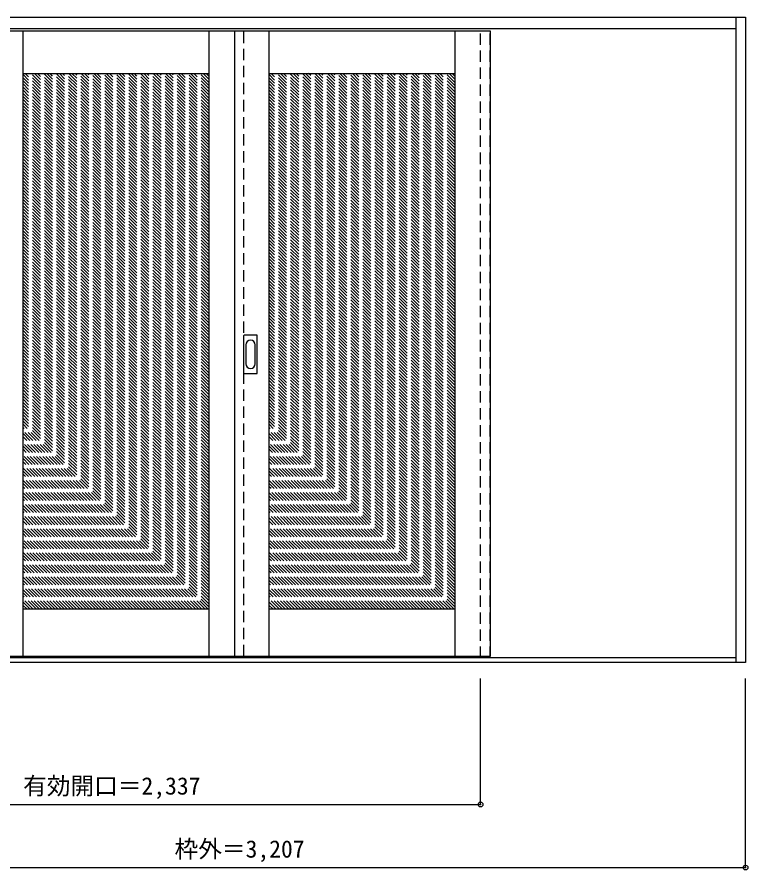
# Model space of a CAD drawing. Units: millimetres, scale not verified. Extents: x -1717 to 2042, y -1640 to 1072.
# Drawn here: x -275 to 2042, y -1640 to 1064 of the extents above; entities that cross this region are included whole.
import ezdxf
from ezdxf.enums import TextEntityAlignment as Align

# ---------------------------------------------------------------- set-up
doc = ezdxf.new("R2010")
doc.units = ezdxf.units.MM
doc.header["$LTSCALE"] = 30
doc.header["$PDMODE"] = 32
doc.header["$PDSIZE"] = 15
doc.linetypes.add('DASHED1', pattern=[1.8, 1.2, -0.6])
doc.layers.add('0-0', color=4, linetype='DASHED1')
doc.layers.add('0-1_寸法', color=7, linetype='Continuous')
doc.styles.add('ＭＳ ゴシック', font='')
doc.styles.get('ＭＳ ゴシック').set_extended_font_data('MS Gothic')

msp = doc.modelspace()

# ---------------------------------------------------------------- linework, layer by layer
at = {"layer": '0-0', "color": 3, "linetype": 'Continuous'}
for p, q in [((-1172.9, 1064.47), (2034.1, 1064.47)), ((2004.1, -982.53), (2004.1, 1064.47)), ((2034.1, 1064.47), (2034.1, -982.53)), ((-1142.9, 1028.47), (2004.1, 1028.47)), ((-1142.9, 1020.47), (1224.1, 1020.47)), ((-255.9, -962.53), (-255.9, 1020.47)), ((334.1, -962.53), (334.1, 1020.47)), ((414.1, 1020.47), (414.1, -962.53)), ((524.1, -962.53), (524.1, 1020.47)), ((1114.1, -962.53), (1114.1, 1020.47)), ((1224.1, 1020.47), (1224.1, -962.53)), ((-255.9, 885.47), (334.1, 885.47)), ((524.1, 885.47), (1114.1, 885.47)), ((444.1, -64.53), (444.1, 54.47)), ((484.6, 55.97), (445.6, 55.97)), ((486.1, -64.53), (486.1, 54.47)), ((445.6, -66.03), (484.6, -66.03)), ((-255.9, -812.53), (334.1, -812.53)), ((524.1, -812.53), (1114.1, -812.53)), ((-1142.9, -962.53), (1224.1, -962.53)), ((2004.1, -967.53), (-1142.9, -967.53)), ((2034.1, -982.53), (-1172.9, -982.53))]:
    msp.add_line(p, q, dxfattribs=at)
at = {"layer": '0-0'}
for p, q in [((1194.1, -967.53), (1194.1, 1028.47)), ((1224.1, -967.53), (1224.1, 1028.47)), ((444.1, -962.53), (444.1, 1020.47)), ((334.1, 291.9), (-255.9, 881.9)), ((334.1, 282), (-255.9, 872)), ((334.1, 301.8), (-249.58, 885.47)), ((334.1, 311.7), (-239.68, 885.47)), ((334.1, 321.6), (-229.78, 885.47)), ((334.1, 331.5), (-219.88, 885.47)), ((334.1, 341.4), (-209.98, 885.47)), ((334.1, 351.29), (-200.08, 885.47)), ((334.1, 361.19), (-190.18, 885.47)), ((334.1, 371.09), (-180.28, 885.47)), ((334.1, 380.99), (-170.38, 885.47)), ((334.1, 390.89), (-160.48, 885.47)), ((334.1, 400.79), (-150.58, 885.47)), ((334.1, 410.69), (-140.68, 885.47)), ((334.1, 420.59), (-130.78, 885.47)), ((334.1, 430.49), (-120.88, 885.47)), ((334.1, 440.39), (-110.98, 885.47)), ((334.1, 450.29), (-101.08, 885.47)), ((334.1, 460.19), (-91.18, 885.47)), ((334.1, 470.09), (-81.29, 885.47)), ((334.1, 479.99), (-71.39, 885.47)), ((334.1, 489.89), (-61.49, 885.47)), ((334.1, 499.79), (-51.59, 885.47)), ((334.1, 509.69), (-41.69, 885.47)), ((334.1, 519.59), (-31.79, 885.47)), ((334.1, 529.49), (-21.89, 885.47)), ((334.1, 539.39), (-11.99, 885.47)), ((334.1, 549.28), (-2.09, 885.47)), ((334.1, 559.18), (7.81, 885.47)), ((334.1, 569.08), (17.71, 885.47)), ((334.1, 578.98), (27.61, 885.47)), ((334.1, 588.88), (37.51, 885.47)), ((334.1, 598.78), (47.41, 885.47)), ((334.1, 608.68), (57.31, 885.47)), ((334.1, 618.58), (67.21, 885.47)), ((334.1, 628.48), (77.11, 885.47)), ((334.1, 638.38), (87.01, 885.47)), ((334.1, 648.28), (96.91, 885.47)), ((334.1, 658.18), (106.81, 885.47)), ((334.1, 668.08), (116.7, 885.47)), ((334.1, 677.98), (126.6, 885.47)), ((334.1, 687.88), (136.5, 885.47)), ((334.1, 697.78), (146.4, 885.47)), ((334.1, 707.68), (156.3, 885.47)), ((334.1, 717.58), (166.2, 885.47)), ((334.1, 727.48), (176.1, 885.47)), ((334.1, 737.38), (186, 885.47)), ((334.1, 747.27), (195.9, 885.47)), ((334.1, 757.17), (205.8, 885.47)), ((334.1, 767.07), (215.7, 885.47)), ((334.1, 776.97), (225.6, 885.47)), ((334.1, 786.87), (235.5, 885.47)), ((334.1, 796.77), (245.4, 885.47)), ((334.1, 806.67), (255.3, 885.47)), ((334.1, 816.57), (265.2, 885.47)), ((334.1, 826.47), (275.1, 885.47)), ((334.1, 836.37), (285, 885.47)), ((334.1, 846.27), (294.9, 885.47)), ((334.1, 856.17), (304.79, 885.47)), ((334.1, 866.07), (314.69, 885.47)), ((334.1, 875.97), (324.59, 885.47)), ((1114.1, 291.9), (524.1, 881.9)), ((1114.1, 282), (524.1, 872)), ((1114.1, 301.8), (530.42, 885.47)), ((1114.1, 311.7), (540.32, 885.47)), ((1114.1, 321.6), (550.22, 885.47)), ((1114.1, 331.5), (560.12, 885.47)), ((1114.1, 341.4), (570.02, 885.47)), ((1114.1, 351.29), (579.92, 885.47)), ((1114.1, 361.19), (589.82, 885.47)), ((1114.1, 371.09), (599.72, 885.47)), ((1114.1, 380.99), (609.62, 885.47)), ((1114.1, 390.89), (619.52, 885.47)), ((1114.1, 400.79), (629.42, 885.47)), ((1114.1, 410.69), (639.32, 885.47)), ((1114.1, 420.59), (649.22, 885.47)), ((1114.1, 430.49), (659.12, 885.47)), ((1114.1, 440.39), (669.02, 885.47)), ((1114.1, 450.29), (678.92, 885.47)), ((1114.1, 460.19), (688.82, 885.47)), ((1114.1, 470.09), (698.71, 885.47)), ((1114.1, 479.99), (708.61, 885.47)), ((1114.1, 489.89), (718.51, 885.47)), ((1114.1, 499.79), (728.41, 885.47)), ((1114.1, 509.69), (738.31, 885.47)), ((1114.1, 519.59), (748.21, 885.47)), ((1114.1, 529.49), (758.11, 885.47)), ((1114.1, 539.39), (768.01, 885.47)), ((1114.1, 549.28), (777.91, 885.47)), ((1114.1, 559.18), (787.81, 885.47)), ((1114.1, 569.08), (797.71, 885.47)), ((1114.1, 578.98), (807.61, 885.47)), ((1114.1, 588.88), (817.51, 885.47)), ((1114.1, 598.78), (827.41, 885.47)), ((1114.1, 608.68), (837.31, 885.47)), ((1114.1, 618.58), (847.21, 885.47)), ((1114.1, 628.48), (857.11, 885.47)), ((1114.1, 638.38), (867.01, 885.47)), ((1114.1, 648.28), (876.91, 885.47)), ((1114.1, 658.18), (886.81, 885.47)), ((1114.1, 668.08), (896.7, 885.47)), ((1114.1, 677.98), (906.6, 885.47)), ((1114.1, 687.88), (916.5, 885.47)), ((1114.1, 697.78), (926.4, 885.47)), ((1114.1, 707.68), (936.3, 885.47)), ((1114.1, 717.58), (946.2, 885.47)), ((1114.1, 727.48), (956.1, 885.47)), ((1114.1, 737.38), (966, 885.47)), ((1114.1, 747.27), (975.9, 885.47)), ((1114.1, 757.17), (985.8, 885.47)), ((1114.1, 767.07), (995.7, 885.47)), ((1114.1, 776.97), (1005.6, 885.47)), ((1114.1, 786.87), (1015.5, 885.47)), ((1114.1, 796.77), (1025.4, 885.47)), ((1114.1, 806.67), (1035.3, 885.47)), ((1114.1, 816.57), (1045.2, 885.47)), ((1114.1, 826.47), (1055.1, 885.47)), ((1114.1, 836.37), (1065, 885.47)), ((1114.1, 846.27), (1074.9, 885.47)), ((1114.1, 856.17), (1084.79, 885.47)), ((1114.1, 866.07), (1094.69, 885.47)), ((1114.1, 875.97), (1104.59, 885.47)), ((334.1, 272.1), (-255.9, 862.1)), ((334.1, 262.2), (-255.9, 852.2)), ((334.1, 252.3), (-255.9, 842.3)), ((1114.1, 272.1), (524.1, 862.1)), ((1114.1, 262.2), (524.1, 852.2)), ((1114.1, 252.3), (524.1, 842.3)), ((334.1, 242.4), (-255.9, 832.4)), ((334.1, 232.5), (-255.9, 822.5)), ((334.1, 222.6), (-255.9, 812.6)), ((1114.1, 242.4), (524.1, 832.4)), ((1114.1, 232.5), (524.1, 822.5)), ((1114.1, 222.6), (524.1, 812.6)), ((334.1, 212.7), (-255.9, 802.7)), ((334.1, 202.8), (-255.9, 792.8)), ((1114.1, 212.7), (524.1, 802.7)), ((1114.1, 202.8), (524.1, 792.8)), ((334.1, 192.9), (-255.9, 782.9)), ((334.1, 183), (-255.9, 773)), ((334.1, 173.1), (-255.9, 763.1)), ((1114.1, 192.9), (524.1, 782.9)), ((1114.1, 183), (524.1, 773)), ((1114.1, 173.1), (524.1, 763.1)), ((334.1, 163.2), (-255.9, 753.2)), ((334.1, 153.3), (-255.9, 743.3)), ((334.1, 143.41), (-255.9, 733.41)), ((1114.1, 163.2), (524.1, 753.2)), ((1114.1, 153.3), (524.1, 743.3)), ((1114.1, 143.41), (524.1, 733.41)), ((334.1, 133.51), (-255.9, 723.51)), ((334.1, 123.61), (-255.9, 713.61)), ((334.1, 113.71), (-255.9, 703.71)), ((1114.1, 133.51), (524.1, 723.51)), ((1114.1, 123.61), (524.1, 713.61)), ((1114.1, 113.71), (524.1, 703.71)), ((334.1, 103.81), (-255.9, 693.81)), ((334.1, 93.91), (-255.9, 683.91)), ((1114.1, 103.81), (524.1, 693.81)), ((1114.1, 93.91), (524.1, 683.91)), ((334.1, 84.01), (-255.9, 674.01)), ((334.1, 74.11), (-255.9, 664.11)), ((334.1, 64.21), (-255.9, 654.21)), ((1114.1, 84.01), (524.1, 674.01)), ((1114.1, 74.11), (524.1, 664.11)), ((1114.1, 64.21), (524.1, 654.21)), ((334.1, 54.31), (-255.9, 644.31)), ((334.1, 44.41), (-255.9, 634.41)), ((334.1, 34.51), (-255.9, 624.51)), ((1114.1, 54.31), (524.1, 644.31)), ((1114.1, 44.41), (524.1, 634.41)), ((1114.1, 34.51), (524.1, 624.51)), ((334.1, 24.61), (-255.9, 614.61)), ((334.1, 14.71), (-255.9, 604.71)), ((1114.1, 24.61), (524.1, 614.61)), ((1114.1, 14.71), (524.1, 604.71)), ((334.1, 4.81), (-255.9, 594.81)), ((334.1, -5.09), (-255.9, 584.91)), ((334.1, -14.99), (-255.9, 575.01)), ((1114.1, 4.81), (524.1, 594.81)), ((1114.1, -5.09), (524.1, 584.91)), ((1114.1, -14.99), (524.1, 575.01)), ((334.1, -24.89), (-255.9, 565.11)), ((334.1, -34.79), (-255.9, 555.21)), ((334.1, -44.68), (-255.9, 545.32)), ((1114.1, -24.89), (524.1, 565.11)), ((1114.1, -34.79), (524.1, 555.21)), ((1114.1, -44.68), (524.1, 545.32)), ((334.1, -54.58), (-255.9, 535.42)), ((334.1, -64.48), (-255.9, 525.52)), ((334.1, -74.38), (-255.9, 515.62)), ((1114.1, -54.58), (524.1, 535.42)), ((1114.1, -64.48), (524.1, 525.52)), ((1114.1, -74.38), (524.1, 515.62)), ((334.1, -84.28), (-255.9, 505.72)), ((334.1, -94.18), (-255.9, 495.82)), ((1114.1, -84.28), (524.1, 505.72)), ((1114.1, -94.18), (524.1, 495.82)), ((334.1, -104.08), (-255.9, 485.92)), ((334.1, -113.98), (-255.9, 476.02)), ((334.1, -123.88), (-255.9, 466.12)), ((1114.1, -104.08), (524.1, 485.92)), ((1114.1, -113.98), (524.1, 476.02)), ((1114.1, -123.88), (524.1, 466.12)), ((334.1, -133.78), (-255.9, 456.22)), ((334.1, -143.68), (-255.9, 446.32)), ((334.1, -153.58), (-255.9, 436.42)), ((1114.1, -133.78), (524.1, 456.22)), ((1114.1, -143.68), (524.1, 446.32)), ((1114.1, -153.58), (524.1, 436.42)), ((334.1, -163.48), (-255.9, 426.52)), ((334.1, -173.38), (-255.9, 416.62)), ((334.1, -183.28), (-255.9, 406.72)), ((1114.1, -163.48), (524.1, 426.52)), ((1114.1, -173.38), (524.1, 416.62)), ((1114.1, -183.28), (524.1, 406.72)), ((334.1, -193.18), (-255.9, 396.82)), ((334.1, -203.08), (-255.9, 386.92)), ((1114.1, -193.18), (524.1, 396.82)), ((1114.1, -203.08), (524.1, 386.92)), ((334.1, -212.98), (-255.9, 377.02)), ((334.1, -222.88), (-255.9, 367.12)), ((334.1, -232.78), (-255.9, 357.22)), ((1114.1, -212.98), (524.1, 377.02)), ((1114.1, -222.88), (524.1, 367.12)), ((1114.1, -232.78), (524.1, 357.22)), ((334.1, -242.67), (-255.9, 347.33)), ((334.1, -252.57), (-255.9, 337.43)), ((334.1, -262.47), (-255.9, 327.53)), ((1114.1, -242.67), (524.1, 347.33)), ((1114.1, -252.57), (524.1, 337.43)), ((1114.1, -262.47), (524.1, 327.53)), ((334.1, -272.37), (-255.9, 317.63)), ((334.1, -282.27), (-255.9, 307.73)), ((334.1, -292.17), (-255.9, 297.83)), ((1114.1, -272.37), (524.1, 317.63)), ((1114.1, -282.27), (524.1, 307.73)), ((1114.1, -292.17), (524.1, 297.83)), ((334.1, -302.07), (-255.9, 287.93)), ((334.1, -311.97), (-255.9, 278.03)), ((1114.1, -302.07), (524.1, 287.93)), ((1114.1, -311.97), (524.1, 278.03)), ((334.1, -321.87), (-255.9, 268.13)), ((334.1, -331.77), (-255.9, 258.23)), ((334.1, -341.67), (-255.9, 248.33)), ((1114.1, -321.87), (524.1, 268.13)), ((1114.1, -331.77), (524.1, 258.23)), ((1114.1, -341.67), (524.1, 248.33)), ((334.1, -351.57), (-255.9, 238.43)), ((334.1, -361.47), (-255.9, 228.53)), ((334.1, -371.37), (-255.9, 218.63)), ((1114.1, -351.57), (524.1, 238.43)), ((1114.1, -361.47), (524.1, 228.53)), ((1114.1, -371.37), (524.1, 218.63)), ((334.1, -381.27), (-255.9, 208.73)), ((334.1, -391.17), (-255.9, 198.83)), ((1114.1, -381.27), (524.1, 208.73)), ((1114.1, -391.17), (524.1, 198.83)), ((334.1, -401.07), (-255.9, 188.93)), ((334.1, -410.97), (-255.9, 179.03)), ((334.1, -420.87), (-255.9, 169.13)), ((1114.1, -401.07), (524.1, 188.93)), ((1114.1, -410.97), (524.1, 179.03)), ((1114.1, -420.87), (524.1, 169.13)), ((334.1, -430.77), (-255.9, 159.23)), ((334.1, -440.66), (-255.9, 149.34)), ((334.1, -450.56), (-255.9, 139.44)), ((1114.1, -430.77), (524.1, 159.23)), ((1114.1, -440.66), (524.1, 149.34)), ((1114.1, -450.56), (524.1, 139.44)), ((334.1, -460.46), (-255.9, 129.54)), ((334.1, -470.36), (-255.9, 119.64)), ((334.1, -480.26), (-255.9, 109.74)), ((1114.1, -460.46), (524.1, 129.54)), ((1114.1, -470.36), (524.1, 119.64)), ((1114.1, -480.26), (524.1, 109.74)), ((334.1, -490.16), (-255.9, 99.84)), ((334.1, -500.06), (-255.9, 89.94)), ((1114.1, -490.16), (524.1, 99.84)), ((1114.1, -500.06), (524.1, 89.94)), ((334.1, -509.96), (-255.9, 80.04)), ((334.1, -519.86), (-255.9, 70.14)), ((334.1, -529.76), (-255.9, 60.24)), ((1114.1, -509.96), (524.1, 80.04)), ((1114.1, -519.86), (524.1, 70.14)), ((1114.1, -529.76), (524.1, 60.24)), ((334.1, -539.66), (-255.9, 50.34)), ((334.1, -549.56), (-255.9, 40.44)), ((334.1, -559.46), (-255.9, 30.54)), ((1114.1, -539.66), (524.1, 50.34)), ((1114.1, -549.56), (524.1, 40.44)), ((1114.1, -559.46), (524.1, 30.54)), ((334.1, -569.36), (-255.9, 20.64)), ((334.1, -579.26), (-255.9, 10.74)), ((334.1, -589.16), (-255.9, 0.84)), ((1114.1, -569.36), (524.1, 20.64)), ((1114.1, -579.26), (524.1, 10.74)), ((1114.1, -589.16), (524.1, 0.84)), ((334.1, -599.06), (-255.9, -9.06)), ((334.1, -608.96), (-255.9, -18.96)), ((1114.1, -599.06), (524.1, -9.06)), ((1114.1, -608.96), (524.1, -18.96)), ((334.1, -618.86), (-255.9, -28.86)), ((334.1, -628.76), (-255.9, -38.76)), ((334.1, -638.65), (-255.9, -48.65)), ((1114.1, -618.86), (524.1, -28.86)), ((1114.1, -628.76), (524.1, -38.76)), ((1114.1, -638.65), (524.1, -48.65)), ((334.1, -648.55), (-255.9, -58.55)), ((334.1, -658.45), (-255.9, -68.45)), ((334.1, -668.35), (-255.9, -78.35)), ((1114.1, -648.55), (524.1, -58.55)), ((1114.1, -658.45), (524.1, -68.45)), ((1114.1, -668.35), (524.1, -78.35)), ((334.1, -678.25), (-255.9, -88.25)), ((334.1, -688.15), (-255.9, -98.15)), ((334.1, -698.05), (-255.9, -108.05)), ((1114.1, -678.25), (524.1, -88.25)), ((1114.1, -688.15), (524.1, -98.15)), ((1114.1, -698.05), (524.1, -108.05)), ((334.1, -707.95), (-255.9, -117.95)), ((334.1, -717.85), (-255.9, -127.85)), ((1114.1, -707.95), (524.1, -117.95)), ((1114.1, -717.85), (524.1, -127.85)), ((334.1, -727.75), (-255.9, -137.75)), ((334.1, -737.65), (-255.9, -147.65)), ((334.1, -747.55), (-255.9, -157.55)), ((1114.1, -727.75), (524.1, -137.75)), ((1114.1, -737.65), (524.1, -147.65)), ((1114.1, -747.55), (524.1, -157.55)), ((334.1, -757.45), (-255.9, -167.45)), ((334.1, -767.35), (-255.9, -177.35)), ((334.1, -777.25), (-255.9, -187.25)), ((1114.1, -757.45), (524.1, -167.45)), ((1114.1, -767.35), (524.1, -177.35)), ((1114.1, -777.25), (524.1, -187.25)), ((334.1, -787.15), (-255.9, -197.15)), ((334.1, -797.05), (-255.9, -207.05)), ((1114.1, -787.15), (524.1, -197.15)), ((1114.1, -797.05), (524.1, -207.05)), ((334.1, -806.95), (-255.9, -216.95)), ((329.78, -812.53), (-255.9, -226.85)), ((319.88, -812.53), (-255.9, -236.75)), ((1114.1, -806.95), (524.1, -216.95)), ((1109.78, -812.53), (524.1, -226.85)), ((1099.88, -812.53), (524.1, -236.75)), ((309.98, -812.53), (-255.9, -246.64)), ((300.08, -812.53), (-255.9, -256.54)), ((290.18, -812.53), (-255.9, -266.44)), ((1089.98, -812.53), (524.1, -246.64)), ((1080.08, -812.53), (524.1, -256.54)), ((1070.18, -812.53), (524.1, -266.44)), ((280.28, -812.53), (-255.9, -276.34)), ((270.38, -812.53), (-255.9, -286.24)), ((260.48, -812.53), (-255.9, -296.14)), ((1060.28, -812.53), (524.1, -276.34)), ((1050.38, -812.53), (524.1, -286.24)), ((1040.48, -812.53), (524.1, -296.14)), ((250.58, -812.53), (-255.9, -306.04)), ((240.68, -812.53), (-255.9, -315.94)), ((1030.58, -812.53), (524.1, -306.04)), ((1020.68, -812.53), (524.1, -315.94)), ((230.79, -812.53), (-255.9, -325.84)), ((220.89, -812.53), (-255.9, -335.74)), ((210.99, -812.53), (-255.9, -345.64)), ((1010.79, -812.53), (524.1, -325.84)), ((1000.89, -812.53), (524.1, -335.74)), ((990.99, -812.53), (524.1, -345.64)), ((201.09, -812.53), (-255.9, -355.54)), ((191.19, -812.53), (-255.9, -365.44)), ((181.29, -812.53), (-255.9, -375.34)), ((981.09, -812.53), (524.1, -355.54)), ((971.19, -812.53), (524.1, -365.44)), ((961.29, -812.53), (524.1, -375.34)), ((171.39, -812.53), (-255.9, -385.24)), ((161.49, -812.53), (-255.9, -395.14)), ((151.59, -812.53), (-255.9, -405.04)), ((951.39, -812.53), (524.1, -385.24)), ((941.49, -812.53), (524.1, -395.14)), ((931.59, -812.53), (524.1, -405.04)), ((141.69, -812.53), (-255.9, -414.94)), ((131.79, -812.53), (-255.9, -424.84)), ((921.69, -812.53), (524.1, -414.94)), ((911.79, -812.53), (524.1, -424.84)), ((121.89, -812.53), (-255.9, -434.73)), ((111.99, -812.53), (-255.9, -444.63)), ((102.09, -812.53), (-255.9, -454.53)), ((901.89, -812.53), (524.1, -434.73)), ((891.99, -812.53), (524.1, -444.63)), ((882.09, -812.53), (524.1, -454.53)), ((92.19, -812.53), (-255.9, -464.43)), ((82.29, -812.53), (-255.9, -474.33)), ((72.39, -812.53), (-255.9, -484.23)), ((872.19, -812.53), (524.1, -464.43)), ((862.29, -812.53), (524.1, -474.33)), ((852.39, -812.53), (524.1, -484.23)), ((62.49, -812.53), (-255.9, -494.13)), ((52.59, -812.53), (-255.9, -504.03)), ((842.49, -812.53), (524.1, -494.13)), ((832.59, -812.53), (524.1, -504.03)), ((42.69, -812.53), (-255.9, -513.93)), ((32.8, -812.53), (-255.9, -523.83)), ((22.9, -812.53), (-255.9, -533.73)), ((822.69, -812.53), (524.1, -513.93)), ((812.8, -812.53), (524.1, -523.83)), ((802.9, -812.53), (524.1, -533.73)), ((13, -812.53), (-255.9, -543.63)), ((3.1, -812.53), (-255.9, -553.53)), ((-6.8, -812.53), (-255.9, -563.43)), ((793, -812.53), (524.1, -543.63)), ((783.1, -812.53), (524.1, -553.53)), ((773.2, -812.53), (524.1, -563.43)), ((-16.7, -812.53), (-255.9, -573.33)), ((-26.6, -812.53), (-255.9, -583.23)), ((-36.5, -812.53), (-255.9, -593.13)), ((763.3, -812.53), (524.1, -573.33)), ((753.4, -812.53), (524.1, -583.23)), ((743.5, -812.53), (524.1, -593.13)), ((-46.4, -812.53), (-255.9, -603.03)), ((-56.3, -812.53), (-255.9, -612.93)), ((733.6, -812.53), (524.1, -603.03)), ((723.7, -812.53), (524.1, -612.93)), ((-66.2, -812.53), (-255.9, -622.83)), ((-76.1, -812.53), (-255.9, -632.72)), ((-86, -812.53), (-255.9, -642.62)), ((713.8, -812.53), (524.1, -622.83)), ((703.9, -812.53), (524.1, -632.72)), ((694, -812.53), (524.1, -642.62)), ((-95.9, -812.53), (-255.9, -652.52)), ((-105.8, -812.53), (-255.9, -662.42)), ((-115.7, -812.53), (-255.9, -672.32)), ((684.1, -812.53), (524.1, -652.52)), ((674.2, -812.53), (524.1, -662.42)), ((664.3, -812.53), (524.1, -672.32)), ((-125.6, -812.53), (-255.9, -682.22)), ((-135.5, -812.53), (-255.9, -692.12)), ((-145.4, -812.53), (-255.9, -702.02)), ((654.4, -812.53), (524.1, -682.22)), ((644.5, -812.53), (524.1, -692.12)), ((634.6, -812.53), (524.1, -702.02)), ((-155.29, -812.53), (-255.9, -711.92)), ((-165.19, -812.53), (-255.9, -721.82)), ((624.71, -812.53), (524.1, -711.92)), ((614.81, -812.53), (524.1, -721.82)), ((-175.09, -812.53), (-255.9, -731.72)), ((-184.99, -812.53), (-255.9, -741.62)), ((-194.89, -812.53), (-255.9, -751.52)), ((604.91, -812.53), (524.1, -731.72)), ((595.01, -812.53), (524.1, -741.62)), ((585.11, -812.53), (524.1, -751.52)), ((-204.79, -812.53), (-255.9, -761.42)), ((-214.69, -812.53), (-255.9, -771.32)), ((-224.59, -812.53), (-255.9, -781.22)), ((575.21, -812.53), (524.1, -761.42)), ((565.31, -812.53), (524.1, -771.32)), ((555.41, -812.53), (524.1, -781.22)), ((-234.49, -812.53), (-255.9, -791.12)), ((-244.39, -812.53), (-255.9, -801.02)), ((-254.29, -812.53), (-255.9, -810.92)), ((545.51, -812.53), (524.1, -791.12)), ((535.61, -812.53), (524.1, -801.02)), ((525.71, -812.53), (524.1, -810.92))]:
    msp.add_line(p, q, dxfattribs=at)
at = {"layer": '0-0', "color": 7, "linetype": 'Continuous'}
for p, q in [((450.1, 24.57), (450.1, -34.63)), ((480.1, -34.63), (480.1, 24.57))]:
    msp.add_line(p, q, dxfattribs=at)
at = {"layer": '0-0', "color": 3, "linetype": 'Continuous'}
for centre, start, end in [((445.6, 54.47), 90, 180), ((484.6, 54.47), 0, 90), ((445.6, -64.53), 180, 270), ((484.6, -64.53), 270, 0)]:
    msp.add_arc(centre, 1.5, start, end, dxfattribs=at)
at = {"layer": '0-0', "color": 7, "linetype": 'Continuous'}
for centre, start, end in [((465.1, 24.57), 0, 180), ((465.1, -34.63), 180, 0)]:
    msp.add_arc(centre, 15, start, end, dxfattribs=at)
at = {"layer": '0-1_寸法', "color": 4}
for points in [[(-1172.9, -1632.53), (2034.1, -1632.53), (2034.1, -1032.53)], [(-1142.9, -1432.53), (1194.1, -1432.53), (1194.1, -1032.53)]]:
    msp.add_lwpolyline(points, dxfattribs=at)
at = {"layer": '0-1_寸法'}
for p in [(1194.1, -1432.53), (2034.1, -1632.53)]:
    msp.add_point(p, dxfattribs=at)

# ---------------------------------------------------------------- texts
at = {"layer": '0-1_寸法', "style": 'ＭＳ ゴシック'}
for s, p in [('有効開口＝2,337', (-255.65, -1417.53)), ('枠外＝3,207', (224.35, -1617.53))]:
    msp.add_text(s, height=54.99, dxfattribs=at).set_placement(p, align=Align.BOTTOM_LEFT)

doc.saveas('drawing.dxf')
